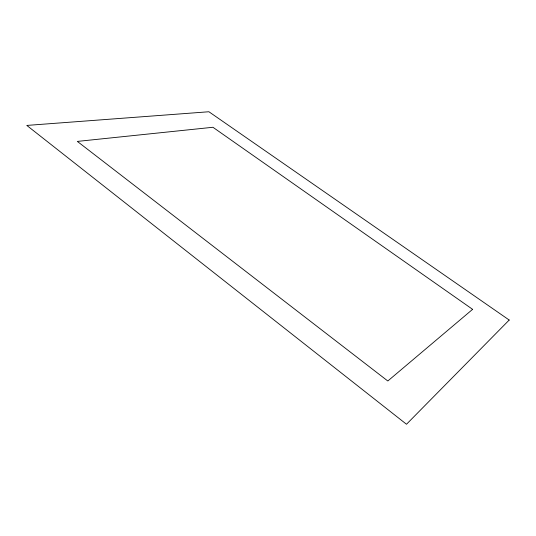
<?xml version="1.0" encoding="UTF-8"?>
<svg xmlns="http://www.w3.org/2000/svg" width="536" height="536" viewBox="0 0 536 536"><rect width="100%" height="100%" fill="white"/><g stroke="black" fill="none" stroke-linecap="round" stroke-linejoin="round"><path stroke-width="0.8" d="M509.2 320.039L406.496 424.251L26.8 125.424L208.906 111.749L509.2 320.039M472.605 309.339L387.816 380.995L77.338 141.41L212.939 127.273L472.605 309.339"/></g></svg>
